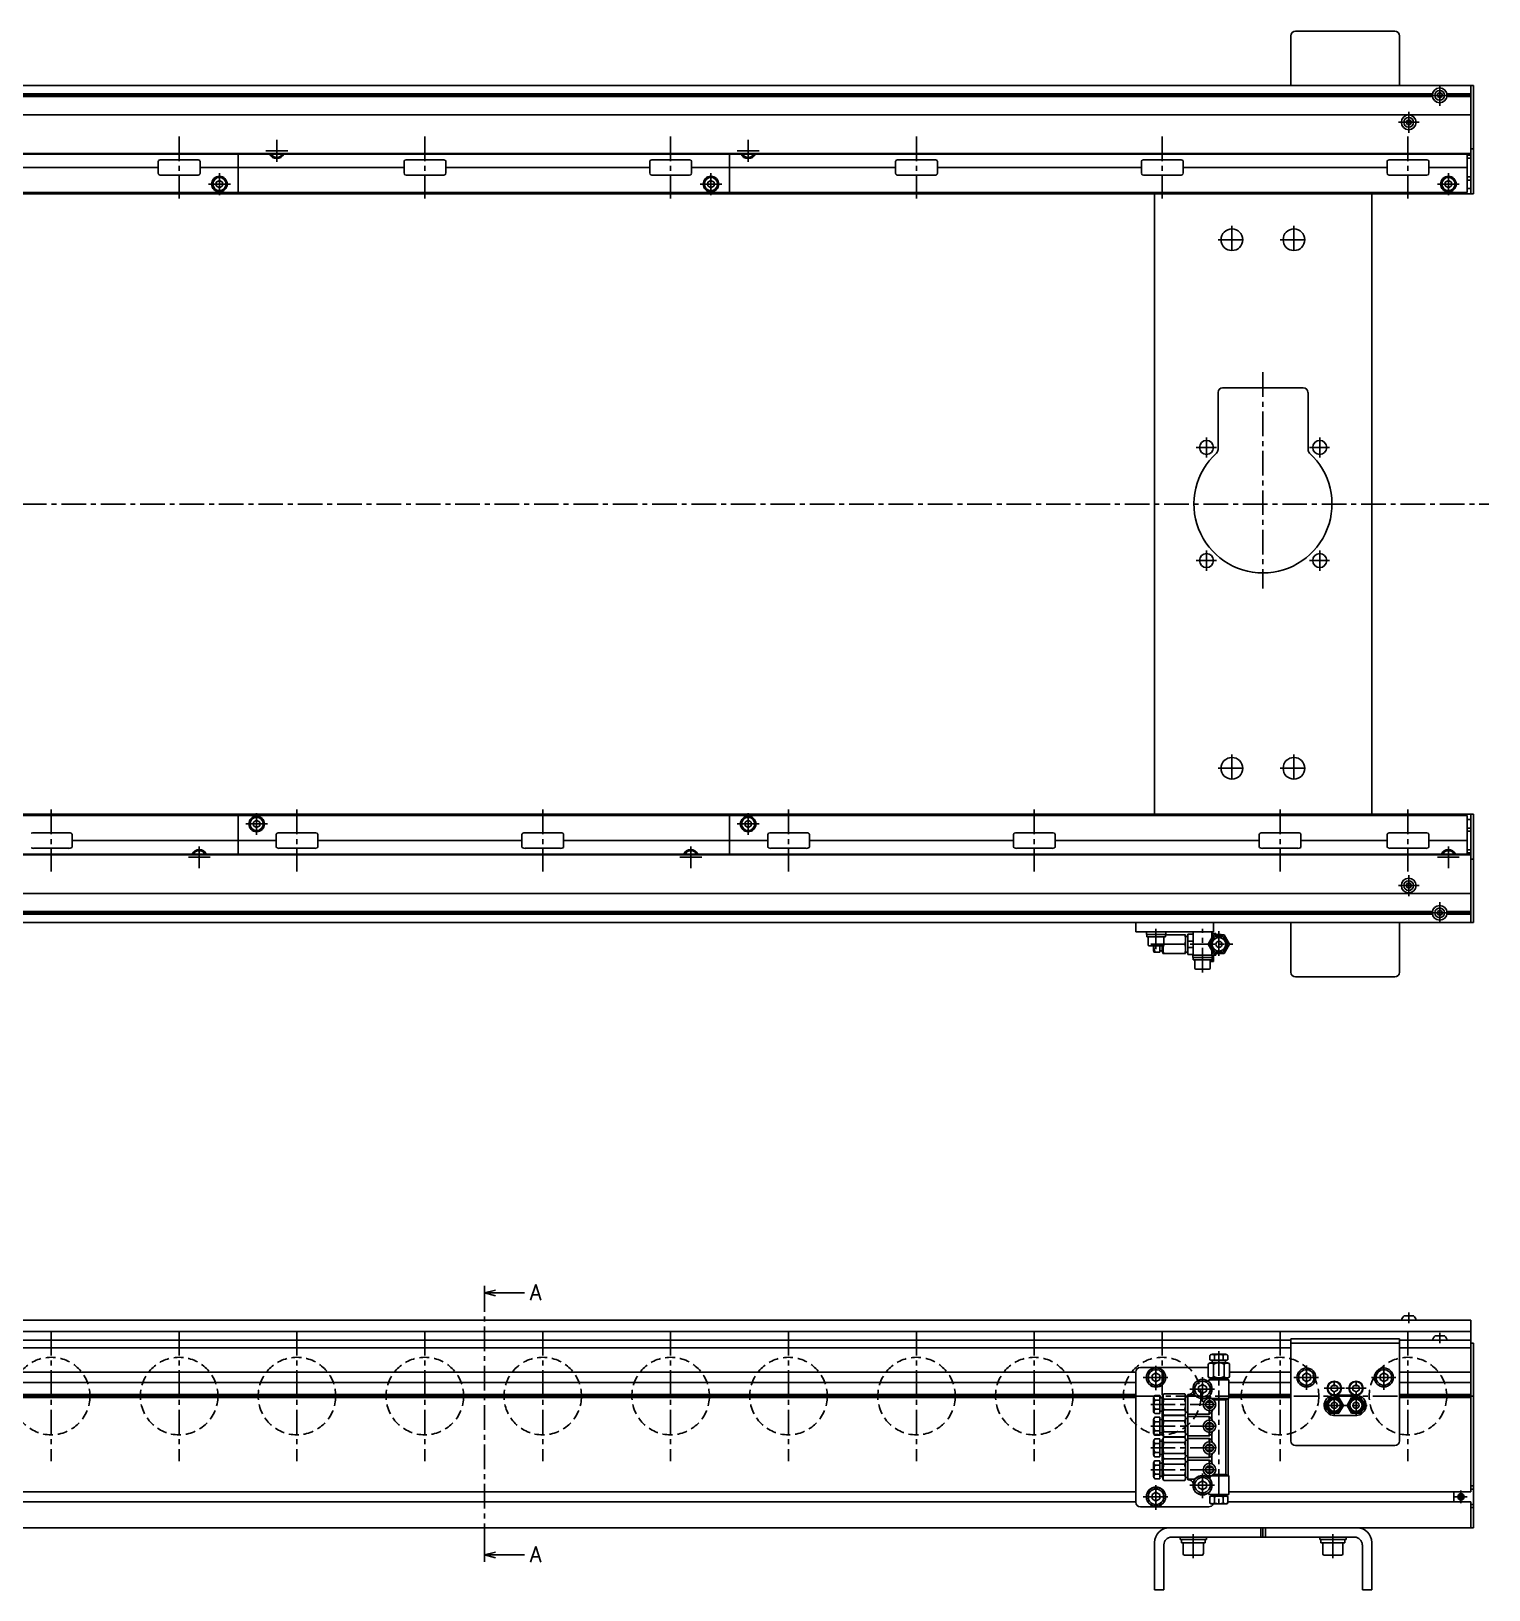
# Model space of a CAD drawing. Extents: x -10 to 3232, y -8 to 1051.
# Drawn here: x 1585 to 2525, y 28 to 1033 of the extents above; entities that cross this region are included whole.
import ezdxf

# ---------------------------------------------------------------- set-up
doc = ezdxf.new("R2010")
doc.units = 0
doc.header["$LTSCALE"] = 0.5
doc.linetypes.add('CENTER', pattern=[50.8, 31.75, -6.35, 6.35, -6.35])
doc.linetypes.add('DASHED', pattern=[19.05, 12.7, -6.35])
for name, color, linetype in [('MSM_CENTER', 1, 'CENTER'), ('MSM_CONTINUOUS', 7, 'CONTINUOUS'), ('MSM_DASHED', 4, 'DASHED'), ('MSM_PART_NUMBER', 7, 'CONTINUOUS')]:
    doc.layers.add(name, color=color, linetype=linetype)
doc.styles.get("Standard").update_dxf_attribs({"font": 'txt.shx', "height": 10, "bigfont": 'bigfont.shx'})

# ---------------------------------------------------------------- blocks, each defined once
blk = doc.blocks.new('*U88')
at = {"layer": 'MSM_PART_NUMBER'}
blk.add_text('A', height=10, dxfattribs=at).set_placement((1906.3, 214.9))
blk = doc.blocks.new('*U89')
at = {"layer": 'MSM_PART_NUMBER'}
blk.add_text('A', height=10, dxfattribs=at).set_placement((1906.3, 45.9))

msp = doc.modelspace()

# ---------------------------------------------------------------- linework, layer by layer
at = {"layer": 'MSM_CENTER'}
for p, q in [((2493.2, 998.8), (2493.2, 985.3)), ((2486.5, 992), (2500, 992)), ((2473.2, 981.3), (2473.2, 967.8)), ((1680.2, 965.5), (1680.2, 925.5)), ((1838.7, 965.5), (1838.7, 925.5)), ((1997.2, 965.5), (1997.2, 925.5)), ((2155.8, 965.5), (2155.8, 925.5)), ((2314.2, 965.5), (2314.2, 925.5)), ((2466.5, 974.6), (2480, 974.6)), ((2472.7, 965.5), (2472.7, 925.5)), ((1736.2, 956.2), (1750.3, 956.2)), ((1743.2, 949.2), (1743.2, 963.3)), ((2040.2, 956.2), (2054.2, 956.2)), ((2047.2, 949.2), (2047.2, 963.3)), ((1706.2, 927.7), (1706.2, 941.8)), ((2023.2, 927.7), (2023.2, 941.8)), ((2498.8, 927.7), (2498.8, 941.8)), ((1699.2, 934.8), (1713.3, 934.8)), ((2016.2, 934.8), (2030.3, 934.8)), ((2491.7, 934.8), (2505.8, 934.8)), ((2359.2, 907.9), (2359.2, 889.9)), ((2399.2, 907.9), (2399.2, 889.9)), ((2350.2, 898.9), (2368.3, 898.9)), ((2390.2, 898.9), (2408.3, 898.9)), ((2379.2, 813.4), (2379.2, 673.9)), ((2336.2, 764.9), (2349.2, 764.9)), ((2342.8, 771.4), (2342.8, 758.4)), ((2409.2, 764.9), (2422.2, 764.9)), ((2415.8, 771.4), (2415.8, 758.4)), ((359.7, 728.4), (2524.9, 728.4)), ((2342.8, 698.4), (2342.8, 685.4)), ((2415.8, 698.4), (2415.8, 685.4)), ((2336.2, 691.9), (2349.2, 691.9)), ((2409.2, 691.9), (2422.2, 691.9)), ((2359.2, 566.9), (2359.2, 548.9)), ((2399.2, 566.9), (2399.2, 548.9)), ((2350.2, 557.9), (2368.3, 557.9)), ((2390.2, 557.9), (2408.3, 557.9)), ((1597.7, 531.3), (1597.7, 491.3)), ((1730.2, 515), (1730.2, 529)), ((1756.2, 531.3), (1756.2, 491.3)), ((1914.7, 531.3), (1914.7, 491.3)), ((2047.2, 515), (2047.2, 529)), ((2073.2, 531.3), (2073.2, 491.3)), ((2231.7, 531.3), (2231.7, 491.3)), ((2390.2, 531.3), (2390.2, 491.3)), ((2472.7, 531.3), (2472.7, 491.3)), ((1723.2, 522), (1737.3, 522)), ((2040.2, 522), (2054.2, 522)), ((1693.2, 493.5), (1693.2, 507.5)), ((2010.2, 493.5), (2010.2, 507.5)), ((2498.8, 493.5), (2498.8, 507.5)), ((1686.2, 500.5), (1700.2, 500.5)), ((2003.2, 500.5), (2017.3, 500.5)), ((2491.7, 500.5), (2505.8, 500.5)), ((2473.2, 489), (2473.2, 475.5)), ((2466.5, 482.3), (2480, 482.3)), ((2486.5, 464.7), (2500, 464.7)), ((2493.2, 471.5), (2493.2, 458)), ((2310.2, 441.3), (2310.2, 454.4)), ((2340.2, 426.3), (2340.2, 454.4)), ((2350.8, 452.9), (2350.8, 435.9)), ((2306.8, 444.4), (2359.7, 444.4)), ((1877.2, 55), (1877.2, 215)), ((2473.2, 206.8), (2473.2, 200)), ((1597.7, 195), (1597.7, 111)), ((1680.2, 195), (1680.2, 111)), ((1756.2, 195), (1756.2, 111)), ((1838.7, 195), (1838.7, 111)), ((1914.7, 195), (1914.7, 111)), ((1997.2, 195), (1997.2, 111)), ((2073.2, 195), (2073.2, 111)), ((2155.8, 195), (2155.8, 111)), ((2231.7, 195), (2231.7, 111)), ((2314.2, 195), (2314.2, 111)), ((2390.2, 195), (2390.2, 111)), ((2472.7, 195), (2472.7, 111)), ((2493.2, 193.8), (2493.2, 187)), ((2350.8, 182), (2350.8, 81.5)), ((2310.2, 156.7), (2310.2, 173.3)), ((2407.2, 156.9), (2407.2, 173.1)), ((2457.2, 156.9), (2457.2, 173.1)), ((2302, 165), (2318.5, 165)), ((2340.2, 149.2), (2340.2, 165.8)), ((2399.1, 165), (2415.4, 165)), ((2425.2, 140), (2425.2, 164.6)), ((2439.2, 140), (2439.2, 164.6)), ((2449.1, 165), (2465.4, 165)), ((367.2, 153), (2515.3, 153)), ((2332, 157.5), (2348.5, 157.5)), ((2344.7, 141.5), (2344.7, 153.5)), ((2418.7, 158), (2431.8, 158)), ((2432.7, 158), (2445.8, 158)), ((2306.8, 147.5), (2350.8, 147.5)), ((2418.2, 147), (2446.3, 147)), ((2306.8, 133.5), (2350.8, 133.5)), ((2344.7, 127.5), (2344.7, 139.5)), ((2344.7, 113.5), (2344.7, 125.5)), ((2306.8, 119.5), (2350.8, 119.5)), ((2344.7, 99.5), (2344.7, 111.5)), ((2306.8, 105.5), (2350.8, 105.5)), ((2340.2, 87.2), (2340.2, 103.8)), ((2310.2, 79.7), (2310.2, 96.3)), ((2332, 95.5), (2348.5, 95.5)), ((2506.9, 84), (2506.9, 92)), ((2302, 88), (2318.5, 88)), ((2502.9, 88), (2510.9, 88)), ((2334.2, 48.4), (2334.2, 64)), ((2424.3, 48.4), (2424.3, 64))]:
    msp.add_line(p, q, dxfattribs=at)
at = {"layer": 'MSM_CONTINUOUS'}
for p, q in [((2397.2, 998.4), (2397.2, 1030.4)), ((2400.2, 1033.4), (2464.2, 1033.4)), ((2467.2, 998.4), (2467.2, 1030.4)), ((2514.9, 998.4), (370.7, 998.4)), ((2513.2, 998.3), (372.2, 998.3)), ((2513.2, 928.4), (2513.2, 998.4)), ((2514.9, 928.4), (2514.9, 998.4)), ((2488.6, 992.9), (396.9, 992.9)), ((2488.6, 991.2), (396.9, 991.2)), ((2488.5, 992), (397, 992)), ((2493.2, 993.8), (2491.7, 992.9)), ((2491.7, 992.9), (2491.7, 991.2)), ((2491.7, 991.2), (2493.2, 990.3)), ((2494.8, 992.9), (2493.2, 993.8)), ((2493.2, 990.3), (2494.8, 991.2)), ((2494.8, 991.2), (2494.8, 992.9)), ((2513.2, 992.9), (2497.9, 992.9)), ((2513.2, 991.2), (2497.9, 991.2)), ((2513.2, 992), (2498, 992)), ((2513.2, 979.5), (372.2, 979.5)), ((2472.4, 976.1), (2471.5, 974.6)), ((2472.4, 976.1), (2474.1, 976.1)), ((2475, 974.6), (2474.1, 976.1)), ((2471.5, 974.6), (2472.4, 973.1)), ((2472.4, 973.1), (2474.1, 973.1)), ((2474.1, 973.1), (2475, 974.6)), ((2514.9, 957.4), (2513.2, 957.4)), ((2513.2, 954.1), (372.2, 954.1)), ((2513.2, 954.5), (422.2, 954.5)), ((1666.8, 945.5), (1535.2, 945.5)), ((1666.8, 949.5), (1666.8, 941.5)), ((1691.7, 950.5), (1668.8, 950.5)), ((1693.7, 941.5), (1693.7, 949.5)), ((1825.3, 945.5), (1693.7, 945.5)), ((1718.2, 954.1), (1718.2, 929.4)), ((1743.2, 953.9), (1742.9, 954.1)), ((1743.6, 954.1), (1743.2, 953.9)), ((1825.3, 949.5), (1825.3, 941.5)), ((1850.2, 950.5), (1827.3, 950.5)), ((1852.2, 941.5), (1852.2, 949.5)), ((1983.8, 945.5), (1852.2, 945.5)), ((1983.8, 949.5), (1983.8, 941.5)), ((2008.7, 950.5), (1985.8, 950.5)), ((2010.7, 941.5), (2010.7, 949.5)), ((2142.3, 945.5), (2010.7, 945.5)), ((2035.2, 954.1), (2035.2, 929.4)), ((2047.2, 953.9), (2046.9, 954.1)), ((2047.6, 954.1), (2047.2, 953.9)), ((2142.3, 949.5), (2142.3, 941.5)), ((2167.2, 950.5), (2144.3, 950.5)), ((2169.2, 941.5), (2169.2, 949.5)), ((2300.8, 945.5), (2169.2, 945.5)), ((2300.8, 949.5), (2300.8, 941.5)), ((2325.7, 950.5), (2302.8, 950.5)), ((2327.7, 941.5), (2327.7, 949.5)), ((2459.3, 945.5), (2327.7, 945.5)), ((2459.3, 949.5), (2459.3, 941.5)), ((2484.2, 950.5), (2461.3, 950.5)), ((2486.2, 941.5), (2486.2, 949.5)), ((2486.2, 945.5), (2510.8, 945.5)), ((2510.8, 954.1), (2510.8, 929.4)), ((2513.2, 953.4), (2510.8, 953.4)), ((2513.2, 951.4), (2510.8, 951.4)), ((1691.7, 940.5), (1668.8, 940.5)), ((1704.2, 935.9), (1706.2, 937.1)), ((1704.2, 933.6), (1704.2, 935.9)), ((1706.2, 937.1), (1708.2, 935.9)), ((1708.2, 935.9), (1708.2, 933.6)), ((1850.2, 940.5), (1827.3, 940.5)), ((2008.7, 940.5), (1985.8, 940.5)), ((2021.2, 935.9), (2023.2, 937.1)), ((2021.2, 933.6), (2021.2, 935.9)), ((2023.2, 937.1), (2025.2, 935.9)), ((2025.2, 935.9), (2025.2, 933.6)), ((2167.2, 940.5), (2144.3, 940.5)), ((2325.7, 940.5), (2302.8, 940.5)), ((2484.2, 940.5), (2461.3, 940.5)), ((2496.8, 935.9), (2498.8, 937.1)), ((2496.8, 933.6), (2496.8, 935.9)), ((2498.8, 937.1), (2500.8, 935.9)), ((2500.8, 935.9), (2500.8, 933.6)), ((2513.2, 939.4), (2510.8, 939.4)), ((2513.2, 937.4), (2510.8, 937.4)), ((2510.8, 929.4), (450.2, 929.4)), ((2514.9, 928.4), (450.2, 928.4)), ((1706.2, 932.4), (1704.2, 933.6)), ((1708.2, 933.6), (1706.2, 932.4)), ((2023.2, 932.4), (2021.2, 933.6)), ((2025.2, 933.6), (2023.2, 932.4)), ((2309.2, 528.4), (2309.2, 928.4)), ((2449.3, 528.4), (2449.3, 928.4)), ((2498.8, 932.4), (2496.8, 933.6)), ((2500.8, 933.6), (2498.8, 932.4)), ((2513.2, 931.9), (2510.8, 931.9)), ((2350.2, 800.4), (2350.2, 763.5)), ((2405.2, 803.4), (2353.2, 803.4)), ((2408.3, 763.5), (2408.3, 800.4)), ((2514.9, 528.4), (450.2, 528.4)), ((450.2, 527.4), (2510.8, 527.4)), ((1718.2, 502.6), (1718.2, 527.4)), ((1728.2, 523.2), (1730.2, 524.4)), ((1728.2, 520.9), (1728.2, 523.2)), ((1730.2, 524.4), (1732.2, 523.2)), ((1732.2, 523.2), (1732.2, 520.9)), ((2035.2, 502.6), (2035.2, 527.4)), ((2045.2, 523.2), (2047.2, 524.4)), ((2045.2, 520.9), (2045.2, 523.2)), ((2047.2, 524.4), (2049.2, 523.2)), ((2049.2, 523.2), (2049.2, 520.9)), ((2510.8, 502.6), (2510.8, 527.4)), ((2513.2, 524.9), (2510.8, 524.9)), ((2513.2, 458.4), (2513.2, 528.4)), ((2514.9, 458.4), (2514.9, 528.4)), ((1586.3, 516.3), (1609.2, 516.3)), ((1611.2, 507.3), (1611.2, 515.3)), ((1730.2, 519.7), (1728.2, 520.9)), ((1732.2, 520.9), (1730.2, 519.7)), ((1742.8, 515.3), (1742.8, 507.3)), ((1744.8, 516.3), (1767.7, 516.3)), ((1769.7, 507.3), (1769.7, 515.3)), ((1901.3, 515.3), (1901.3, 507.3)), ((1903.3, 516.3), (1926.2, 516.3)), ((1928.2, 507.3), (1928.2, 515.3)), ((2047.2, 519.7), (2045.2, 520.9)), ((2049.2, 520.9), (2047.2, 519.7)), ((2059.8, 515.3), (2059.8, 507.3)), ((2061.8, 516.3), (2084.7, 516.3)), ((2086.7, 507.3), (2086.7, 515.3)), ((2218.3, 515.3), (2218.3, 507.3)), ((2220.3, 516.3), (2243.2, 516.3)), ((2245.2, 507.3), (2245.2, 515.3)), ((2376.8, 515.3), (2376.8, 507.3)), ((2378.8, 516.3), (2401.7, 516.3)), ((2403.7, 507.3), (2403.7, 515.3)), ((2459.3, 515.3), (2459.3, 507.3)), ((2461.3, 516.3), (2484.2, 516.3)), ((2486.2, 507.3), (2486.2, 515.3)), ((2513.2, 519.4), (2510.8, 519.4)), ((2513.2, 517.4), (2510.8, 517.4)), ((1586.3, 506.3), (1609.2, 506.3)), ((1611.2, 511.3), (1742.8, 511.3)), ((1692.9, 502.6), (1693.2, 502.9)), ((1693.2, 502.9), (1693.6, 502.6)), ((1744.8, 506.3), (1767.7, 506.3)), ((1769.7, 511.3), (1901.3, 511.3)), ((1903.3, 506.3), (1926.2, 506.3)), ((1928.2, 511.3), (2059.8, 511.3)), ((2009.9, 502.6), (2010.2, 502.9)), ((2010.2, 502.9), (2010.6, 502.6)), ((2061.8, 506.3), (2084.7, 506.3)), ((2086.7, 511.3), (2218.3, 511.3)), ((2220.3, 506.3), (2243.2, 506.3)), ((2245.2, 511.3), (2376.8, 511.3)), ((2378.8, 506.3), (2401.7, 506.3)), ((2403.7, 511.3), (2459.3, 511.3)), ((2461.3, 506.3), (2484.2, 506.3)), ((2486.2, 511.3), (2510.8, 511.3)), ((2498.4, 502.6), (2498.8, 502.9)), ((2498.8, 502.9), (2499.1, 502.6)), ((2513.2, 505.4), (2510.8, 505.4)), ((2513.2, 503.4), (2510.8, 503.4)), ((2513.2, 502.6), (372.2, 502.6)), ((2513.2, 502.2), (422.2, 502.2)), ((2514.9, 499.4), (2513.2, 499.4)), ((2472.4, 483.8), (2471.5, 482.3)), ((2474.1, 483.8), (2472.4, 483.8)), ((2475, 482.3), (2474.1, 483.8)), ((2513.2, 477.2), (372.2, 477.2)), ((2471.5, 482.3), (2472.4, 480.8)), ((2474.1, 480.8), (2472.4, 480.8)), ((2474.1, 480.8), (2475, 482.3)), ((2488.6, 465.6), (396.9, 465.6)), ((2488.6, 463.9), (396.9, 463.9)), ((2488.5, 464.7), (397, 464.7)), ((2493.2, 466.5), (2491.7, 465.6)), ((2491.7, 465.6), (2491.7, 463.9)), ((2491.7, 463.9), (2493.2, 463)), ((2494.8, 465.6), (2493.2, 466.5)), ((2493.2, 463), (2494.8, 463.9)), ((2494.8, 463.9), (2494.8, 465.6)), ((2513.2, 465.6), (2497.9, 465.6)), ((2513.2, 463.9), (2497.9, 463.9)), ((2513.2, 464.7), (2498, 464.7)), ((2514.9, 458.4), (370.7, 458.4)), ((2513.2, 458.4), (372.2, 458.4)), ((2297.2, 458.4), (2297.2, 452.4)), ((2347.2, 458.4), (2347.2, 452.4)), ((2397.2, 458.4), (2397.2, 426.4)), ((2467.2, 458.4), (2467.2, 426.4)), ((2347.2, 452.4), (2297.2, 452.4)), ((2304, 452.4), (2304, 450.8)), ((2304, 450.8), (2316.5, 450.8)), ((2304.2, 450.8), (2304.2, 449.3)), ((2304.2, 449.3), (2316.4, 449.3)), ((2305.2, 449.3), (2305.2, 443.8)), ((2305.8, 443.3), (2314.7, 443.3)), ((2308.7, 443.3), (2308.7, 440)), ((2312.7, 443.3), (2312.7, 439.4)), ((2314.2, 443.3), (2314.2, 439.4)), ((2314.7, 443.3), (2314.7, 438.4)), ((2315.2, 443.8), (2315.2, 449.3)), ((2328.7, 444.4), (2315.3, 444.4)), ((2316.4, 449.3), (2316.4, 450.8)), ((2329.2, 450.4), (2316.4, 450.4)), ((2316.5, 450.8), (2316.5, 452.4)), ((2329.2, 450.4), (2329.2, 438.4)), ((2330.8, 449.4), (2329.2, 449.4)), ((2334.2, 450.9), (2330.8, 450.9)), ((2330.8, 450.9), (2330.8, 437.9)), ((2334.2, 446.4), (2330.8, 446.4)), ((2334.2, 442.4), (2330.8, 442.4)), ((2334.2, 452.4), (2334.2, 437.4)), ((2343.8, 444.4), (2347.3, 450.4)), ((2347.3, 438.4), (2343.8, 444.4)), ((2345, 444.4), (2347.9, 449.4)), ((2347.9, 439.4), (2345, 444.4)), ((2346.2, 448.6), (2346.2, 452.4)), ((2346.2, 451.4), (2348.8, 451.4)), ((2347.3, 450.4), (2354.2, 450.4)), ((2347.9, 449.4), (2353.6, 449.4)), ((2348.8, 450.6), (2348.8, 451.4)), ((2353.6, 449.4), (2356.5, 444.4)), ((2356.5, 444.4), (2353.6, 439.4)), ((2354.2, 450.4), (2357.7, 444.4)), ((2357.7, 444.4), (2354.2, 438.4)), ((2312.7, 439.4), (2308.9, 439.4)), ((2312.7, 440.1), (2314.2, 440.1)), ((2314.2, 439.4), (2314.7, 439.4)), ((2314.7, 438.4), (2329.2, 438.4)), ((2329.2, 439.4), (2330.8, 439.4)), ((2330.8, 437.9), (2334.2, 437.9)), ((2334, 437.4), (2348.8, 437.4)), ((2334, 437.4), (2334, 435.8)), ((2334, 435.8), (2346.5, 435.8)), ((2334.2, 435.8), (2334.2, 434.3)), ((2334.2, 434.3), (2346.4, 434.3)), ((2335.2, 434.3), (2335.2, 428.9)), ((2345.2, 428.9), (2345.2, 434.3)), ((2347.2, 433.4), (2345.2, 433.4)), ((2346.2, 437.4), (2346.2, 440.2)), ((2346.4, 434.3), (2346.4, 435.8)), ((2346.5, 435.8), (2346.5, 437.4)), ((2346.5, 436.4), (2346.8, 436.4)), ((2346.8, 433.4), (2346.8, 436.4)), ((2347.2, 433.4), (2347.2, 437.4)), ((2354.2, 438.4), (2347.3, 438.4)), ((2353.6, 439.4), (2347.9, 439.4)), ((2348.8, 437.4), (2348.8, 438.4)), ((2335.9, 428.3), (2344.6, 428.3)), ((2464.2, 423.4), (2400.2, 423.4)), ((1877.2, 215), (1877.2, 224)), ((1877.2, 219.5), (1884.2, 221.4)), ((1877.2, 219.5), (1902.9, 219.5)), ((1884.2, 217.6), (1877.2, 219.5)), ((2513.2, 202), (372.2, 202)), ((2476.4, 204.8), (2470.1, 204.8)), ((2513.2, 91.3), (2513.2, 202)), ((2513.2, 194.6), (674.4, 194.6)), ((2496.4, 191.8), (2490.1, 191.8)), ((2397.2, 189), (676.6, 189)), ((2397.2, 184), (678.6, 184)), ((2467.2, 190), (2397.2, 190)), ((2397.2, 124), (2397.2, 190)), ((2467.2, 187), (2397.2, 187)), ((2467.2, 124), (2467.2, 190)), ((2513.2, 189), (2467.2, 189)), ((2513.2, 184), (2467.2, 184)), ((2514.9, 187), (2513.2, 187)), ((2514.9, 68), (2514.9, 187)), ((2343.8, 171.5), (2300.2, 171.5)), ((2343.8, 173.5), (2343.8, 165.5)), ((2345, 179.2), (2345, 176.3)), ((2355.9, 174.5), (2345.5, 174.5)), ((2355.2, 180), (2346.4, 180)), ((2346.5, 176), (2346.5, 174.5)), ((2346.5, 176), (2355, 176)), ((2347.3, 173.5), (2347.3, 165.5)), ((2347.9, 179.2), (2347.9, 176.3)), ((2353.6, 179.2), (2353.6, 176.3)), ((2354.2, 173.5), (2354.2, 165.5)), ((2355, 174.5), (2355, 176)), ((2356.5, 179.2), (2356.5, 176.3)), ((2357.7, 173.5), (2357.7, 165.5)), ((2297.2, 168.3), (667.2, 168.3)), ((2297.2, 161.8), (682.2, 161.8)), ((2297.2, 168.5), (2297.2, 84.5)), ((2310.2, 167.9), (2307.8, 166.4)), ((2307.8, 166.4), (2307.8, 163.6)), ((2307.8, 163.6), (2310.2, 162.1)), ((2312.7, 166.4), (2310.2, 167.9)), ((2310.2, 162.1), (2312.7, 163.6)), ((2312.7, 163.6), (2312.7, 166.4)), ((2344.2, 163.5), (2344.2, 162.3)), ((2357.2, 163.5), (2344.2, 163.5)), ((2355.9, 164.5), (2345.5, 164.5)), ((2345.8, 164.5), (2345.8, 163.5)), ((2355.8, 163.5), (2355.8, 164.5)), ((2357.2, 151.5), (2357.2, 163.5)), ((2397.2, 161.8), (2357.2, 161.8)), ((2397.2, 168.3), (2357.7, 168.3)), ((2404.8, 166.4), (2407.2, 167.9)), ((2404.8, 163.6), (2404.8, 166.4)), ((2407.2, 162.1), (2404.8, 163.6)), ((2407.2, 167.9), (2409.8, 166.4)), ((2409.8, 163.6), (2407.2, 162.1)), ((2409.8, 163.6), (2409.8, 166.4)), ((2454.8, 166.4), (2457.2, 167.9)), ((2454.8, 163.6), (2454.8, 166.4)), ((2457.2, 162.1), (2454.8, 163.6)), ((2457.2, 167.9), (2459.8, 166.4)), ((2459.8, 163.6), (2457.2, 162.1)), ((2459.8, 163.6), (2459.8, 166.4)), ((2513.2, 168.3), (2467.2, 168.3)), ((2513.2, 161.8), (2467.2, 161.8)), ((2297.2, 153.9), (682.2, 153.9)), ((2297.2, 153), (682.2, 153)), ((2297.2, 152.1), (682.2, 152.1)), ((2308.7, 151.9), (2308.7, 143.1)), ((2312.7, 153.3), (2309.5, 153.3)), ((2312.7, 153.3), (2312.7, 141.7)), ((2314.2, 151.8), (2312.7, 151.8)), ((2314.7, 152.5), (2314.2, 152.5)), ((2314.2, 152.5), (2314.2, 142.5)), ((2315.3, 154.4), (2314.7, 153.5)), ((2314.7, 153.5), (2314.7, 141.5)), ((2328.7, 154.4), (2315.3, 154.4)), ((2328.7, 151), (2315.3, 151)), ((2329.2, 153.5), (2328.7, 154.4)), ((2329.2, 153.5), (2329.2, 141.5)), ((2330.8, 152.5), (2329.2, 152.5)), ((2330.8, 154), (2330.8, 99)), ((2331.2, 154), (2330.8, 154)), ((2335.3, 153.7), (2330.8, 153.7)), ((2340.2, 160.4), (2337.7, 158.9)), ((2337.7, 158.9), (2337.7, 156.1)), ((2337.7, 156.1), (2340.2, 154.6)), ((2342.8, 158.9), (2340.2, 160.4)), ((2340.2, 154.6), (2342.8, 156.1)), ((2342.8, 156.1), (2342.8, 158.9)), ((2344.5, 153), (2344.5, 151.5)), ((2345.6, 151.5), (2345.8, 151.4)), ((2357.2, 151.5), (2345.6, 151.5)), ((2355.3, 150.6), (2356.7, 151.4)), ((2356.7, 101.6), (2356.7, 151.4)), ((2356.8, 151.2), (2357.2, 151.5)), ((2397.2, 153.9), (2357.2, 153.9)), ((2397.2, 153), (2357.2, 153)), ((2397.2, 152.1), (2357.2, 152.1)), ((2422.3, 152), (2419.4, 147)), ((2420.6, 147), (2422.9, 151)), ((2428.2, 152), (2422.3, 152)), ((2422.9, 151), (2427.6, 151)), ((2423.2, 159.2), (2425.2, 160.3)), ((2423.2, 156.8), (2423.2, 159.2)), ((2425.2, 155.7), (2423.2, 156.8)), ((2425.2, 160.3), (2427.2, 159.2)), ((2427.2, 156.8), (2425.2, 155.7)), ((2426.2, 153.5), (2438.3, 153.5)), ((2427.2, 156.8), (2427.2, 159.2)), ((2427.6, 151), (2429.9, 147)), ((2431.1, 147), (2428.2, 152)), ((2436.3, 152), (2433.4, 147)), ((2434.6, 147), (2436.9, 151)), ((2442.2, 152), (2436.3, 152)), ((2436.9, 151), (2441.6, 151)), ((2437.2, 159.2), (2439.2, 160.3)), ((2437.2, 156.8), (2437.2, 159.2)), ((2439.2, 155.7), (2437.2, 156.8)), ((2439.2, 160.3), (2441.2, 159.2)), ((2441.2, 156.8), (2439.2, 155.7)), ((2441.2, 156.8), (2441.2, 159.2)), ((2441.6, 151), (2443.9, 147)), ((2445.1, 147), (2442.2, 152)), ((2513.2, 153.9), (2467.2, 153.9)), ((2513.2, 153), (2467.2, 153)), ((2513.2, 152.1), (2467.2, 152.1)), ((2312.7, 150.4), (2309.5, 150.4)), ((2312.7, 144.6), (2309.5, 144.6)), ((2312.7, 141.7), (2309.5, 141.7)), ((2312.7, 143.3), (2314.2, 143.3)), ((2314.2, 142.5), (2314.7, 142.5)), ((2314.7, 141.5), (2315.3, 140.6)), ((2328.7, 144), (2315.3, 144)), ((2328.7, 140.6), (2329.2, 141.5)), ((2329.2, 142.5), (2330.8, 142.5)), ((2330.8, 141.3), (2344.5, 141.3)), ((2346.8, 149), (2342.8, 149)), ((2342.8, 146), (2346.8, 146)), ((2344.5, 143.5), (2344.5, 141.3)), ((2346.6, 143.9), (2346.2, 142.9)), ((2346.2, 142.9), (2346.2, 138.1)), ((2355.3, 150.6), (2347.2, 150.6)), ((2355.3, 102.4), (2355.3, 150.6)), ((2419.4, 147), (2422.3, 142)), ((2419.8, 150.5), (2419.8, 147.5)), ((2419.8, 146.5), (2419.8, 143.5)), ((2422.9, 143), (2420.6, 147)), ((2422.3, 142), (2428.2, 142)), ((2427.6, 143), (2422.9, 143)), ((2429.9, 147), (2427.6, 143)), ((2428.2, 142), (2431.1, 147)), ((2433.4, 147), (2436.3, 142)), ((2436.9, 143), (2434.6, 147)), ((2436.3, 142), (2442.2, 142)), ((2441.6, 143), (2436.9, 143)), ((2443.9, 147), (2441.6, 143)), ((2442.2, 142), (2445.1, 147)), ((2444.7, 147.5), (2444.7, 150.5)), ((2445.1, 149.8), (2444.7, 149.5)), ((2444.7, 143.5), (2444.7, 146.5)), ((2444.8, 149.8), (2445, 150)), ((2308.7, 137.9), (2308.7, 129.1)), ((2312.7, 139.3), (2309.5, 139.3)), ((2312.7, 136.4), (2309.5, 136.4)), ((2312.7, 139.3), (2312.7, 127.7)), ((2314.2, 137.8), (2312.7, 137.8)), ((2314.7, 138.5), (2314.2, 138.5)), ((2314.2, 138.5), (2314.2, 128.5)), ((2315.3, 140.4), (2314.7, 139.5)), ((2314.7, 139.5), (2314.7, 127.5)), ((2328.7, 140.6), (2315.3, 140.6)), ((2328.7, 140.4), (2315.3, 140.4)), ((2328.7, 137), (2315.3, 137)), ((2329.2, 139.5), (2328.7, 140.4)), ((2329.2, 139.5), (2329.2, 127.5)), ((2330.8, 138.5), (2329.2, 138.5)), ((2344.5, 139.7), (2330.8, 139.7)), ((2346.8, 135), (2342.8, 135)), ((2342.8, 132), (2346.8, 132)), ((2344.5, 139.7), (2344.5, 137.5)), ((2439.2, 140.5), (2425.2, 140.5)), ((2308.7, 123.9), (2308.7, 115.1)), ((2312.7, 130.6), (2309.5, 130.6)), ((2312.7, 127.7), (2309.5, 127.7)), ((2312.7, 125.3), (2309.5, 125.3)), ((2312.7, 122.4), (2309.5, 122.4)), ((2312.7, 129.3), (2314.2, 129.3)), ((2312.7, 125.3), (2312.7, 113.7)), ((2314.2, 123.8), (2312.7, 123.8)), ((2314.2, 128.5), (2314.7, 128.5)), ((2314.7, 124.5), (2314.2, 124.5)), ((2314.2, 124.5), (2314.2, 114.5)), ((2314.7, 127.5), (2315.3, 126.6)), ((2315.3, 126.4), (2314.7, 125.5)), ((2314.7, 125.5), (2314.7, 113.5)), ((2328.7, 130), (2315.3, 130)), ((2328.7, 126.6), (2315.3, 126.6)), ((2328.7, 126.4), (2315.3, 126.4)), ((2328.7, 123), (2315.3, 123)), ((2328.7, 126.6), (2329.2, 127.5)), ((2329.2, 125.5), (2328.7, 126.4)), ((2329.2, 128.5), (2330.8, 128.5)), ((2329.2, 125.5), (2329.2, 113.5)), ((2330.8, 124.5), (2329.2, 124.5)), ((2330.8, 127.3), (2344.5, 127.3)), ((2344.5, 125.7), (2330.8, 125.7)), ((2346.8, 121), (2342.8, 121)), ((2344.5, 129.5), (2344.5, 127.3)), ((2344.5, 125.7), (2344.5, 123.5)), ((2346.2, 128.9), (2346.2, 124.1)), ((2464.2, 121), (2400.2, 121)), ((2312.7, 116.6), (2309.5, 116.6)), ((2312.7, 113.7), (2309.5, 113.7)), ((2312.7, 111.3), (2309.5, 111.3)), ((2312.7, 115.3), (2314.2, 115.3)), ((2312.7, 111.3), (2312.7, 99.7)), ((2314.2, 114.5), (2314.7, 114.5)), ((2314.7, 113.5), (2315.3, 112.6)), ((2315.3, 112.4), (2314.7, 111.5)), ((2314.7, 111.5), (2314.7, 99.5)), ((2328.7, 116), (2315.3, 116)), ((2328.7, 112.6), (2315.3, 112.6)), ((2328.7, 112.4), (2315.3, 112.4)), ((2328.7, 112.6), (2329.2, 113.5)), ((2329.2, 111.5), (2328.7, 112.4)), ((2329.2, 114.5), (2330.8, 114.5)), ((2329.2, 111.5), (2329.2, 99.5)), ((2330.8, 113.3), (2344.5, 113.3)), ((2344.5, 111.7), (2330.8, 111.7)), ((2342.8, 118), (2346.8, 118)), ((2344.5, 115.5), (2344.5, 113.3)), ((2344.5, 111.7), (2344.5, 109.5)), ((2346.2, 114.9), (2346.2, 110.1)), ((2308.7, 109.9), (2308.7, 101.1)), ((2312.7, 108.4), (2309.5, 108.4)), ((2312.7, 102.6), (2309.5, 102.6)), ((2314.2, 109.8), (2312.7, 109.8)), ((2312.7, 101.3), (2314.2, 101.3)), ((2314.7, 110.5), (2314.2, 110.5)), ((2314.2, 110.5), (2314.2, 100.5)), ((2328.7, 109), (2315.3, 109)), ((2328.7, 102), (2315.3, 102)), ((2330.8, 110.5), (2329.2, 110.5)), ((2346.8, 107), (2342.8, 107)), ((2342.8, 104), (2346.8, 104)), ((2344.5, 101.5), (2344.5, 100)), ((2345.6, 101.5), (2345.8, 101.6)), ((2357.2, 101.5), (2345.6, 101.5)), ((2355.3, 102.4), (2347.2, 102.4)), ((2356.7, 101.6), (2355.3, 102.4)), ((2357.2, 101.5), (2356.7, 101.8)), ((2357.2, 89.5), (2357.2, 101.5)), ((2297.2, 91.3), (682.2, 91.3)), ((2310.2, 90.9), (2307.8, 89.4)), ((2312.7, 99.7), (2309.5, 99.7)), ((2312.7, 89.4), (2310.2, 90.9)), ((2314.2, 100.5), (2314.7, 100.5)), ((2314.7, 99.5), (2315.3, 98.6)), ((2328.7, 98.6), (2315.3, 98.6)), ((2328.7, 98.6), (2329.2, 99.5)), ((2329.2, 100.5), (2330.8, 100.5)), ((2330.8, 99.3), (2335.3, 99.3)), ((2330.8, 99), (2331.2, 99)), ((2340.2, 98.4), (2337.7, 96.9)), ((2337.7, 96.9), (2337.7, 94.1)), ((2337.7, 94.1), (2340.2, 92.6)), ((2342.8, 96.9), (2340.2, 98.4)), ((2340.2, 92.6), (2342.8, 94.1)), ((2342.8, 94.1), (2342.8, 96.9)), ((2344.2, 90.7), (2344.2, 89.5)), ((2513.2, 91.3), (2357.2, 91.3)), ((2514.9, 95), (2513.2, 95)), ((2513.2, 93), (2514.9, 93)), ((2297.2, 84.8), (679.7, 84.8)), ((2300.2, 81.5), (2344.2, 81.5)), ((2307.8, 89.4), (2307.8, 86.6)), ((2307.8, 86.6), (2310.2, 85.1)), ((2310.2, 85.1), (2312.7, 86.6)), ((2312.7, 86.6), (2312.7, 89.4)), ((2357.2, 89.5), (2344.2, 89.5)), ((2345.8, 88.5), (2345, 88.1)), ((2345, 88.1), (2345, 83.9)), ((2345, 83.9), (2345.8, 83.5)), ((2345.8, 89.5), (2345.8, 88.5)), ((2355.8, 88.5), (2345.8, 88.5)), ((2355.8, 83.5), (2345.8, 83.5)), ((2347.9, 88.1), (2347.9, 83.9)), ((2353.6, 88.1), (2353.6, 83.9)), ((2355.8, 88.5), (2355.8, 89.5)), ((2356.5, 88.1), (2355.8, 88.5)), ((2355.8, 83.5), (2356.5, 83.9)), ((2356.5, 88.1), (2356.5, 83.9)), ((2513.2, 84.8), (2356.5, 84.8)), ((2502.2, 90), (2502.2, 86)), ((2506.3, 89), (2505.7, 88)), ((2505.7, 88), (2506.3, 87)), ((2507.4, 89), (2506.3, 89)), ((2506.3, 87), (2507.4, 87)), ((2508, 88), (2507.4, 89)), ((2507.4, 87), (2508, 88)), ((2513.2, 68), (2513.2, 84.8)), ((2513.2, 83), (2514.9, 83)), ((2514.9, 81), (2513.2, 81)), ((2514.9, 68), (472.2, 68)), ((2438.2, 62), (2320.3, 62)), ((2325.8, 62), (2325.8, 60.4)), ((2342.8, 60.4), (2325.8, 60.4)), ((2326.6, 60.4), (2326.6, 58.4)), ((2341.9, 58.4), (2341.9, 60.4)), ((2342.8, 60.4), (2342.8, 62)), ((2377.8, 62), (2377.8, 68)), ((2379.2, 62), (2379.2, 68)), ((2380.8, 62), (2380.8, 68)), ((2415.8, 62), (2415.8, 60.4)), ((2432.8, 60.4), (2415.8, 60.4)), ((2416.6, 60.4), (2416.6, 58.4)), ((2431.9, 58.4), (2431.9, 60.4)), ((2432.8, 60.4), (2432.8, 62)), ((1877.2, 46), (1877.2, 55)), ((1877.2, 50.5), (1884.2, 52.4)), ((1884.2, 48.6), (1877.2, 50.5)), ((1877.2, 50.5), (1902.9, 50.5)), ((2309.2, 58.5), (2309.2, 28)), ((2315.2, 57), (2315.2, 28)), ((2341.9, 58.4), (2326.6, 58.4)), ((2327.8, 58.4), (2327.8, 51.2)), ((2339.9, 50.4), (2328.6, 50.4)), ((2340.8, 51.2), (2340.8, 58.4)), ((2431.9, 58.4), (2416.6, 58.4)), ((2417.8, 58.4), (2417.8, 51.2)), ((2429.9, 50.4), (2418.6, 50.4)), ((2430.8, 51.2), (2430.8, 58.4)), ((2443.3, 28), (2443.3, 57)), ((2449.3, 58.5), (2449.3, 28)), ((2315.2, 28), (2309.2, 28)), ((2449.3, 28), (2443.3, 28))]:
    msp.add_line(p, q, dxfattribs=at)
for centre, radius in [((2493.2, 992), 4.75), ((2493.2, 992), 3.13), ((2473.2, 974.6), 4.75), ((2473.2, 974.6), 3.13), ((1706.2, 934.8), 5), ((1706.2, 934.8), 4.25), ((2023.2, 934.8), 5), ((2023.2, 934.8), 4.25), ((2498.8, 934.8), 5), ((2498.8, 934.8), 4.25), ((2359.2, 898.9), 7), ((2399.2, 898.9), 7), ((2342.8, 764.9), 4.5), ((2415.8, 764.9), 4.5), ((2342.8, 691.9), 4.5), ((2415.8, 691.9), 4.5), ((2359.2, 557.9), 7), ((2399.2, 557.9), 7), ((1730.2, 522), 5), ((1730.2, 522), 4.25), ((2047.2, 522), 5), ((2047.2, 522), 4.25), ((2473.2, 482.3), 4.75), ((2473.2, 482.3), 3.13), ((2493.2, 464.7), 4.75), ((2493.2, 464.7), 3.13), ((2350.8, 444.4), 4.4), ((2350.8, 444.4), 2), ((2310.2, 165), 6.25), ((2310.2, 165), 6.1), ((2407.2, 165), 6.1), ((2457.2, 165), 6.1), ((2310.2, 165), 5), ((2340.2, 157.5), 6.25), ((2340.2, 157.5), 6.1), ((2340.2, 157.5), 5), ((2407.2, 165), 5), ((2425.2, 158), 4.6), ((2425.2, 158), 4.25), ((2439.2, 158), 4.6), ((2439.2, 158), 4.25), ((2457.2, 165), 5), ((2344.7, 147.5), 4), ((2425.2, 147), 3.9), ((2439.2, 147), 3.9), ((2344.7, 147.5), 2.5), ((2425.2, 147), 2), ((2439.2, 147), 2), ((2344.7, 133.5), 4), ((2344.7, 133.5), 2.5), ((2344.7, 119.5), 4), ((2344.7, 119.5), 2.5), ((2340.2, 95.5), 6.25), ((2340.2, 95.5), 6.1), ((2344.7, 105.5), 4), ((2344.7, 105.5), 2.5), ((2310.2, 88), 6.25), ((2310.2, 88), 6.1), ((2310.2, 88), 5), ((2340.2, 95.5), 5), ((2506.9, 88), 2), ((2506.9, 88), 1.6)]:
    msp.add_circle(centre, radius, dxfattribs=at)
for centre, radius, start, end in [((2400.2, 1030.4), 3, 90, 180), ((2464.2, 1030.4), 3, 0, 90), ((1667.7, 949.4), 0.882, 115.5328, 172.1027), ((1668.8, 947.1), 3.41, 89.6687, 115.2454), ((1691.7, 947.1), 3.41, 64.7546, 90.3313), ((1692.8, 949.4), 0.882, 7.8973, 64.4672), ((1743.2, 956.2), 5, 204.8346, 335.1654), ((1743.2, 956.2), 4.25, 209.6116, 330.3884), ((1826.2, 949.4), 0.882, 115.5328, 172.1027), ((1827.3, 947.1), 3.41, 89.6687, 115.2454), ((1850.2, 947.1), 3.41, 64.7546, 90.3313), ((1851.3, 949.4), 0.882, 7.8973, 64.4672), ((1984.7, 949.4), 0.882, 115.5328, 172.1027), ((1985.8, 947.1), 3.41, 89.6687, 115.2454), ((2008.7, 947.1), 3.41, 64.7546, 90.3313), ((2009.8, 949.4), 0.882, 7.8973, 64.4672), ((2047.2, 956.2), 5, 204.8346, 335.1654), ((2047.2, 956.2), 4.25, 209.6116, 330.3884), ((2143.2, 949.4), 0.882, 115.5328, 172.1027), ((2144.3, 947.1), 3.41, 89.6687, 115.2454), ((2167.2, 947.1), 3.41, 64.7546, 90.3313), ((2168.3, 949.4), 0.882, 7.8973, 64.4672), ((2301.7, 949.4), 0.882, 115.5328, 172.1027), ((2302.8, 947.1), 3.41, 89.6687, 115.2454), ((2325.7, 947.1), 3.41, 64.7546, 90.3313), ((2326.8, 949.4), 0.882, 7.8973, 64.4672), ((2460.2, 949.4), 0.882, 115.5328, 172.1027), ((2461.3, 947.1), 3.41, 89.6687, 115.2454), ((2484.2, 947.1), 3.41, 64.7546, 90.3313), ((2485.3, 949.4), 0.882, 7.8973, 64.4672), ((1667.7, 941.6), 0.882, 187.8973, 244.4672), ((1668.8, 943.9), 3.41, 244.7546, 270.3313), ((1691.7, 943.9), 3.41, 269.6687, 295.2454), ((1692.8, 941.6), 0.882, 295.5328, 352.1027), ((1826.2, 941.6), 0.882, 187.8973, 244.4672), ((1827.3, 943.9), 3.41, 244.7546, 270.3313), ((1850.2, 943.9), 3.41, 269.6687, 295.2454), ((1851.3, 941.6), 0.882, 295.5328, 352.1027), ((1984.7, 941.6), 0.882, 187.8973, 244.4672), ((1985.8, 943.9), 3.41, 244.7546, 270.3313), ((2008.7, 943.9), 3.41, 269.6687, 295.2454), ((2009.8, 941.6), 0.882, 295.5328, 352.1027), ((2143.2, 941.6), 0.882, 187.8973, 244.4672), ((2144.3, 943.9), 3.41, 244.7546, 270.3313), ((2167.2, 943.9), 3.41, 269.6687, 295.2454), ((2168.3, 941.6), 0.882, 295.5328, 352.1027), ((2301.7, 941.6), 0.882, 187.8973, 244.4672), ((2302.8, 943.9), 3.41, 244.7546, 270.3313), ((2325.7, 943.9), 3.41, 269.6687, 295.2454), ((2326.8, 941.6), 0.882, 295.5328, 352.1027), ((2460.2, 941.6), 0.882, 187.8973, 244.4672), ((2461.3, 943.9), 3.41, 244.7546, 270.3313), ((2484.2, 943.9), 3.41, 269.6687, 295.2454), ((2485.3, 941.6), 0.882, 295.5328, 352.1027), ((2353.2, 800.4), 3, 90, 180), ((2405.2, 800.4), 3, 0, 90), ((2379.2, 728.4), 44.5, 132.3521, 47.6479), ((2347.2, 763.5), 3, 312.3521, 360), ((2411.3, 763.5), 3, 180, 227.6479), ((1586.3, 512.9), 3.41, 89.6687, 115.2454), ((1609.2, 512.9), 3.41, 64.7546, 90.3313), ((1610.3, 515.2), 0.882, 7.8973, 64.4672), ((1743.7, 515.2), 0.882, 115.5328, 172.1027), ((1744.8, 512.9), 3.41, 89.6687, 115.2454), ((1767.7, 512.9), 3.41, 64.7546, 90.3313), ((1768.8, 515.2), 0.882, 7.8973, 64.4672), ((1902.2, 515.2), 0.882, 115.5328, 172.1027), ((1903.3, 512.9), 3.41, 89.6687, 115.2454), ((1926.2, 512.9), 3.41, 64.7546, 90.3313), ((1927.3, 515.2), 0.882, 7.8973, 64.4672), ((2060.7, 515.2), 0.882, 115.5328, 172.1027), ((2061.8, 512.9), 3.41, 89.6687, 115.2454), ((2084.7, 512.9), 3.41, 64.7546, 90.3313), ((2085.8, 515.2), 0.882, 7.8973, 64.4672), ((2219.2, 515.2), 0.882, 115.5328, 172.1027), ((2220.3, 512.9), 3.41, 89.6687, 115.2454), ((2243.2, 512.9), 3.41, 64.7546, 90.3313), ((2244.3, 515.2), 0.882, 7.8973, 64.4672), ((2377.7, 515.2), 0.882, 115.5328, 172.1027), ((2378.8, 512.9), 3.41, 89.6687, 115.2454), ((2401.7, 512.9), 3.41, 64.7546, 90.3313), ((2402.8, 515.2), 0.882, 7.8973, 64.4672), ((2460.2, 515.2), 0.882, 115.5328, 172.1027), ((2461.3, 512.9), 3.41, 89.6687, 115.2454), ((2484.2, 512.9), 3.41, 64.7546, 90.3313), ((2485.3, 515.2), 0.882, 7.8973, 64.4672), ((1586.3, 509.7), 3.41, 244.7546, 270.3313), ((1609.2, 509.7), 3.41, 269.6687, 295.2454), ((1610.3, 507.4), 0.882, 295.5328, 352.1027), ((1693.2, 500.5), 5, 24.8346, 155.1654), ((1693.2, 500.5), 4.25, 29.6116, 150.3884), ((1743.7, 507.4), 0.882, 187.8973, 244.4672), ((1744.8, 509.7), 3.41, 244.7546, 270.3313), ((1767.7, 509.7), 3.41, 269.6687, 295.2454), ((1768.8, 507.4), 0.882, 295.5328, 352.1027), ((1902.2, 507.4), 0.882, 187.8973, 244.4672), ((1903.3, 509.7), 3.41, 244.7546, 270.3313), ((1926.2, 509.7), 3.41, 269.6687, 295.2454), ((1927.3, 507.4), 0.882, 295.5328, 352.1027), ((2010.2, 500.5), 5, 24.8346, 155.1654), ((2010.2, 500.5), 4.25, 29.6116, 150.3884), ((2060.7, 507.4), 0.882, 187.8973, 244.4672), ((2061.8, 509.7), 3.41, 244.7546, 270.3313), ((2084.7, 509.7), 3.41, 269.6687, 295.2454), ((2085.8, 507.4), 0.882, 295.5328, 352.1027), ((2219.2, 507.4), 0.882, 187.8973, 244.4672), ((2220.3, 509.7), 3.41, 244.7546, 270.3313), ((2243.2, 509.7), 3.41, 269.6687, 295.2454), ((2244.3, 507.4), 0.882, 295.5328, 352.1027), ((2377.7, 507.4), 0.882, 187.8973, 244.4672), ((2378.8, 509.7), 3.41, 244.7546, 270.3313), ((2401.7, 509.7), 3.41, 269.6687, 295.2454), ((2402.8, 507.4), 0.882, 295.5328, 352.1027), ((2460.2, 507.4), 0.882, 187.8973, 244.4672), ((2461.3, 509.7), 3.41, 244.7546, 270.3313), ((2484.2, 509.7), 3.41, 269.6687, 295.2454), ((2485.3, 507.4), 0.882, 295.5328, 352.1027), ((2498.8, 500.5), 5, 24.8346, 155.1654), ((2498.8, 500.5), 4.25, 29.6116, 150.3884), ((2305.8, 443.8), 0.5, 180, 270), ((2313.8, 441.9), 4.91, 163.4223, 210.63), ((2314.7, 443.8), 0.5, 270, 0), ((2323.4, 441.4), 8.67, 166.9784, 200.2562), ((2323.4, 447.4), 8.67, 199.559, 200.2562), ((2323.4, 441.4), 8.67, 159.7438, 160.441), ((2320.6, 447.4), 8.67, 339.7438, 20.2562), ((2320.6, 441.4), 8.67, 339.7438, 20.2562), ((2350.8, 444.4), 6.5, 67.3801, 112.6199), ((2350.8, 444.4), 5.2, 74.0576, 105.9424), ((2310.3, 440), 1.6, 180.4356, 202.495), ((2335.9, 428.9), 0.6, 180, 270), ((2344.6, 428.9), 0.6, 270, 360), ((2400.2, 426.4), 3, 180, 270), ((2464.2, 426.4), 3, 270, 0), ((2473.2, 201.1), 4.75, 129.7731, 169.0684), ((2473.3, 201.1), 4.75, 10.9316, 50.2269), ((2493.2, 188.1), 4.75, 129.7731, 169.0684), ((2493.3, 188.1), 4.75, 10.9316, 50.2269), ((2300.2, 168.5), 3, 90, 180), ((2345.6, 172.5), 2, 90.1103, 149.9389), ((2345.2, 172.7), 1.53, 111.5511, 150.3652), ((2345.6, 171), 3.28, 77.03, 107.5801), ((2346.4, 178.4), 1.6, 90.4356, 150.0019), ((2346.1, 178.6), 1.28, 101.2367, 150.0095), ((2346.5, 179.9), 3.9, 247.3775, 270), ((2346.2, 179.5), 3.45, 249.0935, 269.3389), ((2346.4, 177.2), 2.65, 75.4682, 102.7048), ((2346.5, 179.8), 3.76, 264.4656, 290.7762), ((2345.9, 172.7), 1.56, 29.9411, 75.7684), ((2346.8, 178.6), 1.27, 30.0015, 75.5168), ((2350.8, 166.7), 7.63, 63.0096, 116.9904), ((2349.5, 177), 2.75, 97.7045, 127.8864), ((2350.8, 194.2), 18.1, 260.8193, 279.1807), ((2350.8, 169.7), 10.1, 82.1591, 98.9764), ((2351.9, 177), 2.8, 52.0333, 85.178), ((2354.7, 178.6), 1.28, 101.2367, 150.0095), ((2354.9, 179.5), 3.45, 249.0935, 269.3389), ((2355.5, 172.7), 1.53, 111.5511, 150.3652), ((2355.1, 177.2), 2.65, 75.4682, 102.7048), ((2355.2, 179.8), 3.76, 264.4656, 290.7762), ((2355, 179.9), 3.9, 270, 292.6121), ((2356, 171), 3.28, 77.03, 107.5801), ((2355.1, 178.4), 1.6, 29.9981, 89.5644), ((2355.4, 178.6), 1.27, 30.0015, 75.5168), ((2355.9, 172.5), 2, 30.0316, 89.8897), ((2356.3, 172.7), 1.56, 29.9411, 75.7684), ((2345.6, 166.5), 2, 210.0316, 269.8897), ((2345.2, 166.3), 1.56, 209.9411, 255.7684), ((2345.5, 168), 3.28, 257.03, 287.5801), ((2346, 166.3), 1.53, 291.5511, 330.3652), ((2350.8, 172.3), 7.63, 243.0096, 296.9904), ((2355.6, 166.3), 1.56, 209.9411, 255.7684), ((2355.9, 168), 3.28, 257.03, 287.5801), ((2355.9, 166.5), 2, 270.1103, 329.9389), ((2356.3, 166.3), 1.53, 291.5511, 330.3652), ((2310.3, 151.9), 1.6, 119.9981, 179.5644), ((2310.2, 152.2), 1.28, 119.9905, 168.7633), ((2311.5, 151.8), 2.65, 167.2952, 194.5318), ((2310.2, 151.5), 1.27, 194.4832, 239.9985), ((2318.2, 152.6), 3.47, 147.6436, 177.9722), ((2432, 155.4), 117.3, 181.3419, 181.4015), ((2318.3, 152.9), 3.56, 184.5339, 212.0949), ((2352.6, 143), 38.2, 167.9644, 172.5206), ((2325.8, 152.6), 3.47, 2.0278, 32.3564), ((2325.7, 152.9), 3.56, 327.9051, 355.4661), ((2291.4, 143), 38.2, 7.4794, 12.0356), ((2212, 155.4), 117.3, 358.5985, 358.6581), ((2331.2, 157), 3, 270, 344.3457), ((2332.8, 146.7), 13.7, 20.5549, 28.5018), ((2425.2, 147), 6.5, 96.3016, 270), ((2425.2, 147), 5.04, 94.0987, 145.9013), ((2425.2, 147), 5.04, 34.0987, 85.9013), ((2439.2, 147), 5.04, 94.0987, 145.9013), ((2439.2, 147), 6.5, 270, 83.6984), ((2439.2, 147), 5.04, 34.0987, 85.9013), ((2310.3, 143.1), 1.6, 180.4356, 240.0019), ((2319, 147.5), 10.1, 171.0236, 187.8409), ((2310.2, 143.5), 1.28, 119.9905, 168.7633), ((2311.5, 143.2), 2.65, 167.2952, 194.5318), ((2311.7, 148.7), 2.75, 142.1136, 172.2955), ((2311.8, 146.3), 2.8, 184.822, 217.9667), ((2310.2, 142.8), 1.27, 194.4832, 239.9985), ((2323.1, 147.4), 8.31, 175.7914, 187.9999), ((2328.8, 148), 14.1, 187.355, 196.3931), ((2318.2, 142.2), 3.47, 147.6436, 177.9722), ((2432, 145.1), 117.3, 181.3419, 181.4015), ((2318.3, 142.5), 3.56, 184.5339, 212.0949), ((2315.2, 148), 14.1, 343.6069, 352.645), ((2325.8, 142.2), 3.47, 2.0278, 32.3564), ((2325.7, 142.5), 3.56, 327.9051, 355.4661), ((2320.9, 147.4), 8.31, 352.0001, 4.2086), ((2212, 145.1), 117.3, 358.5985, 358.6581), ((2340.1, 147.5), 7.64, 305.9792, 323.0464), ((2425.2, 147), 5.04, 154.0987, 205.9013), ((2425.2, 147), 5.04, 214.0987, 265.9013), ((2425.2, 147), 5.04, 274.0987, 325.9013), ((2425.2, 147), 5.04, 334.0987, 25.9013), ((2439.2, 147), 5.04, 154.0987, 205.9013), ((2439.2, 147), 5.04, 214.0987, 265.9013), ((2439.2, 147), 5.04, 274.0987, 325.9013), ((2439.2, 147), 5.04, 334.0987, 25.9013), ((2310.3, 137.9), 1.6, 119.9981, 179.5644), ((2310.2, 138.2), 1.28, 119.9905, 168.7633), ((2311.5, 137.8), 2.65, 167.2952, 194.5318), ((2319, 133.5), 10.1, 171.0236, 187.8409), ((2310.2, 137.5), 1.27, 194.4832, 239.9985), ((2311.7, 134.7), 2.75, 142.1136, 172.2955), ((2311.8, 132.3), 2.8, 184.822, 217.9667), ((2323.1, 133.4), 8.31, 175.7914, 187.9999), ((2318.2, 138.6), 3.47, 147.6436, 177.9722), ((2432, 141.4), 117.3, 181.3419, 181.4015), ((2318.3, 138.9), 3.56, 184.5339, 212.0949), ((2352.6, 129), 38.2, 167.9644, 172.5206), ((2328.8, 134), 14.1, 187.355, 196.3931), ((2325.8, 138.6), 3.47, 2.0278, 32.3564), ((2325.7, 138.9), 3.56, 327.9051, 355.4661), ((2291.4, 129), 38.2, 7.4794, 12.0356), ((2315.2, 134), 14.1, 343.6069, 352.645), ((2212, 141.4), 117.3, 358.5985, 358.6581), ((2320.9, 133.4), 8.31, 352.0001, 4.2086), ((2340.1, 133.5), 7.64, 36.9536, 54.0208), ((2052.1, 25.2), 315, 20.7943, 20.9943), ((2310.3, 123.9), 1.6, 119.9981, 179.5644), ((2310.3, 129.1), 1.6, 180.4356, 240.0019), ((2310.2, 129.5), 1.28, 119.9905, 168.7633), ((2311.5, 129.2), 2.65, 167.2952, 194.5318), ((2310.2, 124.2), 1.28, 119.9905, 168.7633), ((2311.5, 123.8), 2.65, 167.2952, 194.5318), ((2319, 119.5), 10.1, 171.0236, 187.8409), ((2310.2, 128.8), 1.27, 194.4832, 239.9985), ((2310.2, 123.5), 1.27, 194.4832, 239.9985), ((2311.7, 120.7), 2.75, 142.1136, 172.2955), ((2318.2, 128.2), 3.47, 147.6436, 177.9722), ((2432, 131.1), 117.3, 181.3419, 181.4015), ((2318.3, 128.5), 3.56, 184.5339, 212.0949), ((2318.2, 124.6), 3.47, 147.6436, 177.9722), ((2432, 127.4), 117.3, 181.3419, 181.4015), ((2318.3, 124.9), 3.56, 184.5339, 212.0949), ((2352.6, 115), 38.2, 167.9644, 172.5206), ((2325.8, 128.2), 3.47, 2.0278, 32.3564), ((2325.7, 128.5), 3.56, 327.9051, 355.4661), ((2325.8, 124.6), 3.47, 2.0278, 32.3564), ((2325.7, 124.9), 3.56, 327.9051, 355.4661), ((2291.4, 115), 38.2, 7.4794, 12.0356), ((2212, 131.1), 117.3, 358.5985, 358.6581), ((2212, 127.4), 117.3, 358.5985, 358.6581), ((2340.1, 133.5), 7.64, 305.9792, 323.0464), ((2340.1, 119.5), 7.64, 36.9536, 54.0208), ((2334.1, 134.1), 13.1, 336.6998, 341.5116), ((2052.1, 11.2), 315, 20.7943, 20.9943), ((2400.2, 124), 3, 180, 270), ((2464.2, 124), 3, 270, 0), ((2310.3, 109.9), 1.6, 119.9981, 179.5644), ((2310.3, 115.1), 1.6, 180.4356, 240.0019), ((2310.2, 115.5), 1.28, 119.9905, 168.7633), ((2311.5, 115.2), 2.65, 167.2952, 194.5318), ((2310.2, 110.2), 1.28, 119.9905, 168.7633), ((2311.8, 118.3), 2.8, 184.822, 217.9667), ((2310.2, 114.8), 1.27, 194.4832, 239.9985), ((2323.1, 119.4), 8.31, 175.7914, 187.9999), ((2328.8, 120), 14.1, 187.355, 196.3931), ((2318.2, 114.2), 3.47, 147.6436, 177.9722), ((2432, 117.1), 117.3, 181.3419, 181.4015), ((2318.3, 114.5), 3.56, 184.5339, 212.0949), ((2318.2, 110.6), 3.47, 147.6436, 177.9722), ((2432, 113.4), 117.3, 181.3419, 181.4015), ((2315.2, 120), 14.1, 343.6069, 352.645), ((2325.8, 114.2), 3.47, 2.0278, 32.3564), ((2325.7, 114.5), 3.56, 327.9051, 355.4661), ((2325.8, 110.6), 3.47, 2.0278, 32.3564), ((2320.9, 119.4), 8.31, 352.0001, 4.2086), ((2212, 117.1), 117.3, 358.5985, 358.6581), ((2212, 113.4), 117.3, 358.5985, 358.6581), ((2340.1, 119.5), 7.64, 305.9792, 323.0464), ((2340.1, 105.5), 7.64, 36.9536, 54.0208), ((2334.1, 120.1), 13.1, 336.6998, 341.5116), ((2310.3, 101.1), 1.6, 180.4356, 240.0019), ((2311.5, 109.8), 2.65, 167.2952, 194.5318), ((2319, 105.5), 10.1, 171.0236, 187.8409), ((2310.2, 101.5), 1.28, 119.9905, 168.7633), ((2311.5, 101.2), 2.65, 167.2952, 194.5318), ((2310.2, 109.5), 1.27, 194.4832, 239.9985), ((2311.7, 106.7), 2.75, 142.1136, 172.2955), ((2311.8, 104.3), 2.8, 184.822, 217.9667), ((2323.1, 105.4), 8.31, 175.7914, 187.9999), ((2318.3, 110.9), 3.56, 184.5339, 212.0949), ((2352.6, 101), 38.2, 167.9644, 172.5206), ((2328.8, 106), 14.1, 187.355, 196.3931), ((2318.2, 100.2), 3.47, 147.6436, 177.9722), ((2325.7, 110.9), 3.56, 327.9051, 355.4661), ((2291.4, 101), 38.2, 7.4794, 12.0356), ((2315.2, 106), 14.1, 343.6069, 352.645), ((2325.8, 100.2), 3.47, 2.0278, 32.3564), ((2320.9, 105.4), 8.31, 352.0001, 4.2086), ((2332.8, 106.3), 13.6, 331.474, 339.4565), ((2334.1, 104.9), 13.1, 18.4905, 23.2981), ((2310.2, 100.8), 1.27, 194.4832, 239.9985), ((2432, 103.1), 117.3, 181.3419, 181.4015), ((2318.3, 100.5), 3.56, 184.5339, 212.0949), ((2325.7, 100.5), 3.56, 327.9051, 355.4661), ((2212, 103.1), 117.3, 358.5985, 358.6581), ((2331.2, 96), 3, 15.6543, 90), ((2505.3, 90), 3, 155.3757, 180), ((2300.2, 84.5), 3, 180, 270), ((2344.2, 84.5), 3, 270, 340.5288), ((2347.1, 83.9), 4.66, 103.9794, 117.2198), ((2347.1, 88.1), 4.66, 242.7802, 256.0206), ((2346.6, 85.7), 2.81, 94.3884, 103.4565), ((2346.6, 86.3), 2.81, 256.5435, 265.6116), ((2346.3, 85.6), 2.89, 57.6436, 87.9722), ((2346.3, 86.4), 2.89, 272.0278, 302.3564), ((2350.9, 77.7), 10.8, 91.0424, 106.5456), ((2350.9, 94.3), 10.8, 253.4544, 268.9576), ((2350.7, 78.6), 9.89, 72.7151, 89.697), ((2350.7, 93.4), 9.89, 270.303, 287.2849), ((2355.2, 85.6), 2.89, 92.0278, 122.3564), ((2355.2, 86.4), 2.89, 237.6436, 267.9722), ((2354.9, 85.7), 2.81, 76.5435, 85.6116), ((2354.9, 86.3), 2.81, 274.3884, 283.4565), ((2354.4, 83.9), 4.66, 62.7802, 76.0206), ((2354.4, 88.1), 4.66, 283.9794, 297.2198), ((2505.3, 86), 3, 180, 204.6243), ((2318.8, 58.5), 9.5, 90, 180), ((2320.3, 57), 5, 90, 180), ((2438.2, 57), 5, 0, 90), ((2439.8, 58.5), 9.5, 0, 90), ((2328.6, 51.2), 0.8, 180, 270), ((2339.9, 51.2), 0.8, 270, 0), ((2418.6, 51.2), 0.8, 180, 270), ((2429.9, 51.2), 0.8, 270, 0)]:
    msp.add_arc(centre, radius, start, end, dxfattribs=at)
at = {"layer": 'MSM_DASHED'}
for centre in [(1597.7, 153), (1680.2, 153), (1756.2, 153), (1838.7, 153), (1914.7, 153), (1997.2, 153), (2073.2, 153), (2155.8, 153), (2231.7, 153), (2314.2, 153), (2390.2, 153), (2472.7, 153)]:
    msp.add_circle(centre, 25, dxfattribs=at)

# ---------------------------------------------------------------- block references
at = {"layer": 'MSM_CONTINUOUS'}
for name in ['*U88', '*U89']:
    msp.add_blockref(name, (0, 0), dxfattribs=at)

doc.saveas('drawing.dxf')
